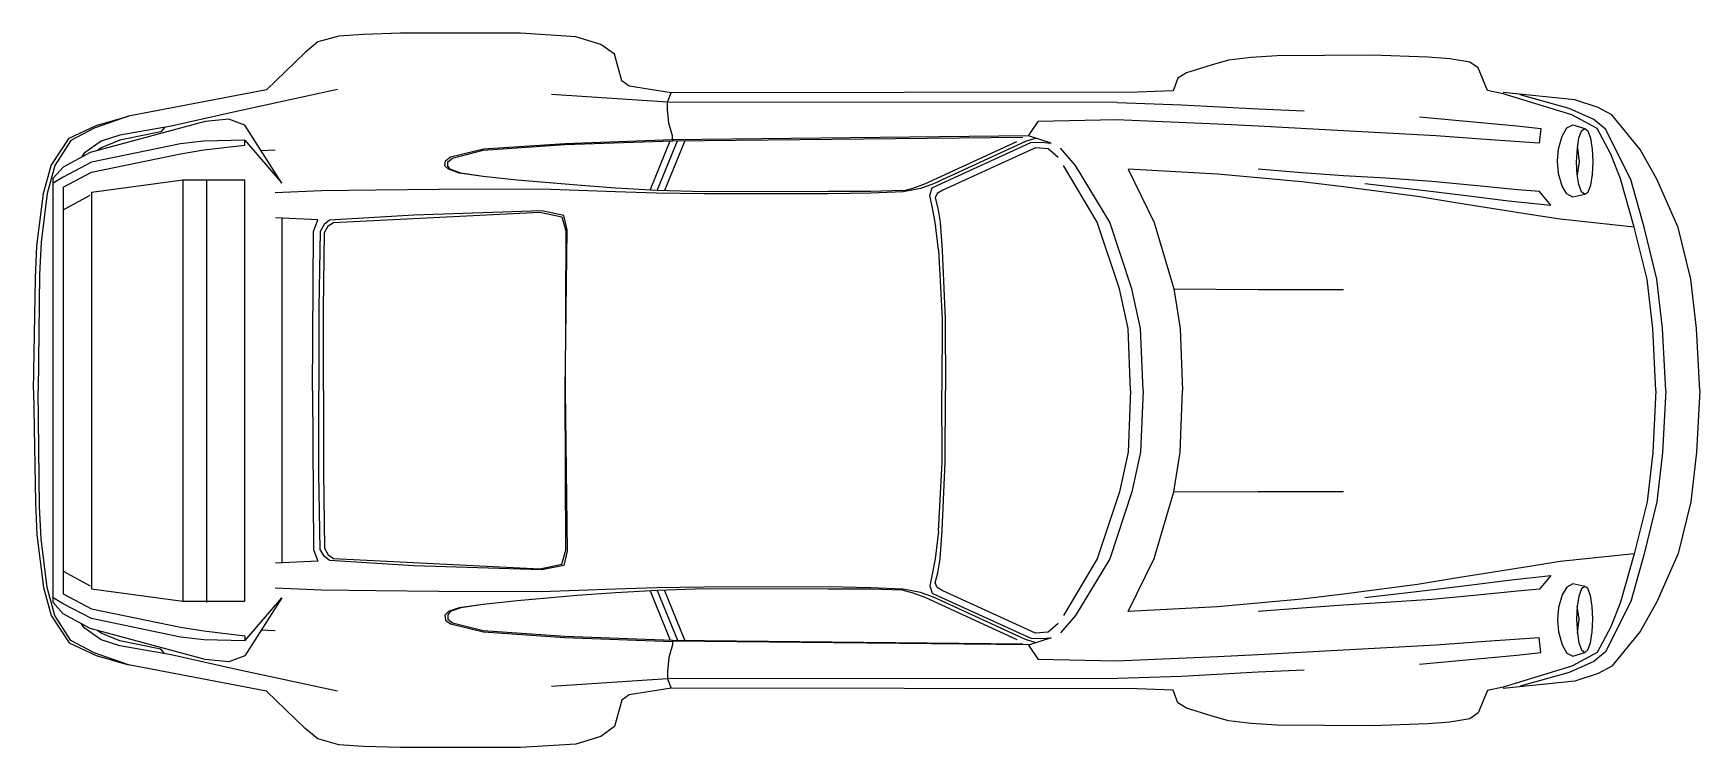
# Model space of a CAD drawing. Extents: x 5035 to 7887, y -4427 to -3204.
import ezdxf

# ---------------------------------------------------------------- set-up
doc = ezdxf.new("R2010")
doc.units = 0
doc.header["$MEASUREMENT"] = 0
doc.layers.add('2D', color=7, linetype='CONTINUOUS')
doc.layers.add('INSERT', color=7, linetype='CONTINUOUS')

# ---------------------------------------------------------------- blocks, each defined once
blk = doc.blocks.new('C-2CAR10')
at = {"layer": '2D', "color": 0, "linetype": 'BYBLOCK'}
for p, q in [((-792.4, 634.2), (-828.4, 624)), ((-750, 636.8), (-792.4, 634.2)), ((-686.6, 638.9), (-750, 636.8)), ((-481.4, 638.9), (-686.6, 638.9)), ((-386.4, 632.7), (-481.4, 638.9)), ((-344, 619.9), (-386.4, 632.7)), ((-849.7, 605.8), (-916.1, 542.1)), ((-828.4, 624), (-849.7, 605.8)), ((-320.3, 602.9), (-344, 619.9)), ((-307.8, 557.6), (-320.3, 602.9)), ((813.3, 600.3), (768.9, 597.6)), ((976.1, 601.7), (813.3, 600.3)), ((1071.4, 597.9), (976.1, 601.7)), ((658.7, 571.3), (643.8, 562.2)), ((700.5, 584.5), (658.7, 571.3)), ((730.6, 593), (700.5, 584.5)), ((768.9, 597.6), (730.6, 593)), ((1109.4, 595), (1071.4, 597.9)), ((1143.3, 589.6), (1109.4, 595)), ((1157.9, 579.5), (1143.3, 589.6)), ((1173.4, 541.2), (1157.9, 579.5)), ((-916.1, 542.1), (-1152, 497.1)), ((-794.4, 542.5), (-967.2, 505.3)), ((-295.2, 548.5), (-307.8, 557.6)), ((-223.3, 537.1), (-295.2, 548.5)), ((643.8, 562.2), (635.6, 540.4)), ((-229.7, 521.1), (-428.5, 534.2)), ((-229.7, 521.1), (-223.3, 537.1)), ((540.3, 520.5), (-229.7, 521.1)), ((-229.7, 508.5), (-229.7, 521.1)), ((574.2, 538.3), (-223.3, 537.1)), ((540.3, 520.2), (650.2, 516.4)), ((635.6, 540.4), (574.2, 538.3)), ((650.2, 516.4), (780.9, 509.4)), ((1200.3, 535.4), (1173.4, 541.2)), ((1323.1, 524.9), (1200.3, 537.4)), ((1317.8, 499.4), (1200.3, 535.4)), ((1313.5, 510.1), (1229.3, 533.5)), ((1363.2, 512), (1323.1, 524.9)), ((-1021, 487.7), (-1217.8, 435.1)), ((-1152, 497.1), (-1211, 476.6)), ((-1207.5, 481.3), (-1152, 497.1)), ((-967.2, 505.3), (-1079.5, 480.1)), ((-980.7, 492.1), (-1021, 487.7)), ((-953.2, 481.6), (-980.7, 492.1)), ((-227.7, 484.8), (-229.7, 508.5)), ((388, 463.5), (404.9, 488)), ((538.2, 490.9), (404.9, 488)), ((711.6, 483.6), (538.2, 490.9)), ((780.9, 509.4), (859.8, 505.9)), ((1057, 495.9), (1223.7, 480.4)), ((1355.6, 491.4), (1313.5, 510.1)), ((1361.1, 476), (1317.8, 499.4)), ((1375.4, 475), (1355.6, 491.4)), ((1386.5, 499.4), (1363.2, 512)), ((1435.1, 440.1), (1386.5, 499.4)), ((-1284.7, 412.6), (-1253.7, 459.4)), ((-1253.7, 459.4), (-1207.5, 481.3)), ((-1211, 476.6), (-1250.8, 455.3)), ((-1166.9, 464.6), (-1198.8, 454.1)), ((-1079.5, 480.1), (-1166.9, 464.6)), ((-1097, 470.2), (-1166.9, 455.9)), ((-1090.9, 477.5), (-1097, 470.2)), ((-889.8, 382.2), (-953.2, 481.6)), ((-405.4, 450.3), (-221.2, 457)), ((-221.2, 463.2), (-227.7, 484.8)), ((388, 463.2), (-221.2, 456.7)), ((-221.2, 457), (-221.2, 463.2)), ((-221.2, 454.7), (378.6, 461.1)), ((-221.2, 456.7), (-221.2, 454.7)), ((399.7, 459.1), (383, 453.8)), ((388, 464.9), (388, 464.9)), ((427.1, 450.9), (388, 463.5)), ((780.9, 479.8), (711.6, 483.6)), ((927.3, 471.9), (780.9, 479.8)), ((1086, 463.5), (927.3, 471.9)), ((1170.2, 457), (1086, 463.5)), ((1262.3, 450.9), (1170.2, 457)), ((1223.7, 480.4), (1264.9, 476)), ((1264.9, 476), (1262.3, 450.9)), ((1295, 441), (1301.2, 462.6)), ((1301.2, 462.6), (1309.4, 477.2)), ((1309.4, 477.2), (1319.9, 482.2)), ((1319.9, 482.2), (1340.1, 476)), ((1327.5, 443), (1330.1, 459.4)), ((1330.1, 459.4), (1334.5, 471.7)), ((1334.5, 471.7), (1340.1, 476)), ((1340.1, 476), (1345.3, 471.7)), ((1345.3, 471.7), (1349.7, 459.4)), ((1349.7, 459.4), (1352.9, 440.7)), ((1384.5, 432.2), (1361.1, 476)), ((1418.7, 388.5), (1375.4, 475)), ((-1250.8, 455.3), (-1278.3, 412.6)), ((-1217.8, 435.1), (-1264.2, 409.7)), ((-1228.3, 433.9), (-1232.4, 427.1)), ((-1198.8, 454.1), (-1228.3, 433.9)), ((-1063.1, 449.7), (-1215.7, 418.2)), ((-1215.7, 401.2), (-1063.1, 432.8)), ((-1198.8, 442.7), (-1205.5, 438.4)), ((-1166.9, 455.9), (-1198.8, 442.7)), ((-1023.1, 454.1), (-1063.1, 449.7)), ((-1063.1, 432.8), (-1023.1, 439.2)), ((-953.2, 456.2), (-1023.1, 454.1)), ((-1023.1, 439.2), (-953.2, 447.7)), ((-953.2, 456.2), (-889.8, 382.5)), ((-953.2, 447.7), (-953.2, 456.2)), ((-901.2, 438.9), (-926, 437.7)), ((-601, 427.2), (-544.8, 441)), ((-598, 425.2), (-545.1, 438.6)), ((-545.1, 438.6), (-405.4, 448.3)), ((-544.8, 441), (-405.4, 450.3)), ((-405.4, 448.3), (-221.2, 455)), ((-259.2, 370.5), (-225, 455)), ((-247.5, 369.9), (-212.5, 455)), ((-200.2, 455), (-234.7, 369.6)), ((210.8, 381.3), (368.4, 453.5)), ((383, 453.8), (225.4, 381.3)), ((232.7, 379), (392.1, 451.8)), ((400, 442.7), (241.5, 370.5)), ((392.1, 451.8), (410.5, 452.4)), ((421.6, 441.3), (400, 442.7)), ((410.5, 452.4), (427.1, 450.9)), ((438.8, 426.3), (421.6, 441.3)), ((468.4, 412.6), (442.9, 442.1)), ((1293.3, 419.9), (1295, 441)), ((1326, 419), (1327.5, 443)), ((1327.5, 443), (1330.7, 419)), ((1352.9, 440.7), (1353.8, 419)), ((1401.5, 389.8), (1384.5, 432.2)), ((1463.7, 389.5), (1435.1, 440.1)), ((-1297.9, 364.7), (-1284.7, 412.6)), ((-1278.3, 412.6), (-1291.4, 364.7)), ((-1264.2, 409.7), (-1281.2, 390.7)), ((-1215.7, 418.2), (-1264.2, 392.7)), ((-1264.2, 375.8), (-1215.7, 401.2)), ((-610.6, 412), (-609.7, 420.8)), ((-604.8, 406.2), (-610.6, 412)), ((-609.7, 420.8), (-601, 427.2)), ((-605.9, 411.7), (-605.6, 418.7)), ((-601.5, 406.2), (-605.9, 411.7)), ((-605.6, 418.7), (-598, 425.2)), ((-586.3, 399.7), (-604.8, 406.2)), ((-583.4, 399.7), (-601.5, 406.2)), ((-545.4, 393.6), (-586.3, 399.7)), ((-545.4, 393.6), (-583.4, 399.7)), ((505.8, 315.6), (447.9, 412.6)), ((527.1, 315.6), (468.4, 412.6)), ((558.7, 406.2), (603.1, 315.3)), ((711.6, 398), (558.7, 406.2)), ((855.7, 400), (781.4, 406.2)), ((927.3, 395.1), (855.7, 400)), ((1295, 398.9), (1293.3, 419.9)), ((1327.2, 396.8), (1326, 419)), ((1330.7, 419), (1327.2, 396.8)), ((1353.8, 419), (1352.9, 397.1)), ((-1264.2, 392.7), (-1281.2, 382.2)), ((-1281.2, -335.4), (-1281.2, 390.7)), ((-1264.2, 375.8), (-1264.2, -320.5)), ((-1215.7, 367), (-1059, 388.3)), ((-1059, 388.3), (-953.2, 388.3)), ((-1059, 388.3), (-1059, -333.1)), ((-1018.7, 388.3), (-1018.7, -335.2)), ((-953.2, -333.1), (-953.2, 388.3)), ((-621.1, 371.7), (-729, 370.5)), ((-445.4, 372), (-621.1, 371.7)), ((-487.2, 387.8), (-545.4, 393.6)), ((-384.1, 378.7), (-487.2, 387.8)), ((-318.6, 367.8), (-445.4, 372)), ((-318.6, 374), (-384.1, 378.7)), ((-247.5, 369.9), (-318.6, 374)), ((172.8, 369.3), (188.6, 373.4)), ((203.2, 373.4), (173.5, 367.7)), ((188.6, 373.4), (210.8, 381.3)), ((214.9, 377.5), (203.2, 373.4)), ((225.4, 381.3), (214.9, 377.5)), ((219.3, 361.7), (223.4, 374.3)), ((223.4, 374.3), (232.7, 379)), ((855.7, 384.5), (711.6, 398)), ((927.3, 376.4), (855.7, 384.5)), ((999.5, 390.7), (927.3, 395.1)), ((1053.9, 359.4), (927.3, 376.4)), ((963.6, 381.9), (1066.7, 369.9)), ((1078.1, 385.1), (999.5, 390.7)), ((1156.8, 377.8), (1078.1, 385.1)), ((1225.2, 371.1), (1156.8, 377.8)), ((1262.9, 367.9), (1225.2, 371.1)), ((1301.2, 377.5), (1295, 398.9)), ((1309.4, 364.1), (1301.2, 377.5)), ((1330.1, 379.9), (1327.2, 397.1)), ((1334.5, 367.3), (1330.1, 379.9)), ((1349.7, 378.7), (1345.3, 366.7)), ((1352.9, 397.1), (1349.7, 378.7)), ((1424.5, 307.1), (1401.5, 389.8)), ((1441.5, 307.1), (1418.7, 388.5)), ((1499.7, 306.8), (1463.7, 389.5)), ((-1309, 274.9), (-1297.9, 364.7)), ((-1291.4, 364.7), (-1301.9, 281.4)), ((-1264.2, 336.6), (-1217.8, 362)), ((-1215.7, 367), (-1215.7, -311.8)), ((-822, 369.3), (-901.2, 365.8)), ((-729, 370.5), (-822, 369.3)), ((-248.4, 365.4), (-318.6, 367.8)), ((-167.7, 364.1), (-248.4, 365.4)), ((-167.1, 367.3), (-247.5, 369.9)), ((45.4, 364), (-167.7, 364.1)), ((45.4, 367.9), (-167.1, 367.3)), ((118.2, 367.9), (45.4, 367.9)), ((118.2, 365.2), (45.4, 364)), ((172.8, 369.6), (118.2, 367.9)), ((173.5, 367.7), (118.2, 365.2)), ((223.1, 342.2), (219.3, 361.7)), ((231.9, 364.7), (228.1, 357.1)), ((228.1, 357.1), (233, 339.5)), ((241.5, 370.5), (231.9, 364.7)), ((1115.3, 349.2), (1053.9, 359.4)), ((1066.7, 369.9), (1136.9, 361.4)), ((1245.6, 329), (1115.3, 349.2)), ((1136.9, 361.4), (1209.4, 352.4)), ((1209.4, 352.4), (1281.9, 344.5)), ((1281.9, 344.5), (1262.9, 367.9)), ((1319.9, 358.5), (1309.4, 364.1)), ((1340.1, 363.2), (1319.9, 358.5)), ((1340.1, 363.2), (1334.5, 367.3)), ((1345.3, 366.7), (1340.1, 363.2)), ((-828.4, 319.6), (-900.9, 323.2)), ((-889.8, 323.2), (-889.8, -266.1)), ((-835.7, 299.8), (-828.4, 319.6)), ((-808.5, 318.8), (-817.6, 311.5)), ((-810.3, 309.1), (-801.2, 315)), ((-664.1, 327.5), (-808.5, 318.8)), ((-801.2, 315), (-448.4, 332.8)), ((-445.1, 334.8), (-664.1, 327.5)), ((-448.4, 332.8), (-410.4, 324.9)), ((-407.4, 327), (-445.1, 334.8)), ((-410.4, 324.9), (-403.9, 300.6)), ((-401.3, 302.7), (-407.4, 327)), ((228.4, 315.6), (223.1, 342.2)), ((233.9, 268.5), (228.4, 315.6)), ((233, 339.5), (236.8, 315.6)), ((236.8, 315.6), (240.3, 267)), ((505.8, 315.6), (505.8, 315.6)), ((543.8, 201.3), (505.8, 315.6)), ((565.1, 201.3), (527.1, 315.6)), ((603.1, 315.3), (637, 201.3)), ((1298, 320.5), (1245.6, 329)), ((1424.5, 307.1), (1298, 320.5)), ((-837.2, 27.6), (-835.7, 299.8)), ((-824.3, 299.8), (-826.6, 169.4)), ((-817.6, 311.5), (-824.3, 299.8)), ((-818.4, 167.3), (-817, 297.7)), ((-817, 297.7), (-810.3, 309.1)), ((-404.8, 27.3), (-401.3, 302.7)), ((-403.9, 300.6), (-404.8, 27.9)), ((1446.8, 218.2), (1424.5, 307.1)), ((1463.7, 218.2), (1441.5, 307.1)), ((1521.9, 218.2), (1499.7, 306.8)), ((-1311.3, 219.7), (-1309, 274.9)), ((-1301.9, 281.4), (-1304.3, 226.1)), ((233.9, 268.5), (240.1, 150.1)), ((240.3, 267), (245.3, 150.1)), ((-1315.1, 27.9), (-1311.3, 219.7)), ((-1304.3, 226.1), (-1306.6, 27.6)), ((558.7, 133.4), (543.8, 201.3)), ((579.7, 133.4), (565.1, 201.3)), ((637, 201.3), (781.4, 200.4)), ((637, 201.3), (647.8, 133.4)), ((781.4, 200.4), (927.3, 200.4)), ((1456.4, 133.7), (1446.8, 218.2)), ((1473.4, 133.7), (1463.7, 218.2)), ((1531.5, 133.4), (1521.9, 218.2)), ((-826.6, 169.4), (-826.6, 27.6)), ((-818.4, 27.6), (-818.4, 167.3)), ((240.1, 150.1), (239.5, 27.6)), ((245.3, 150.1), (245.9, 27.6)), ((562.8, 27.6), (558.7, 133.4)), ((584.1, 27.6), (579.7, 133.4)), ((647.8, 133.4), (651.9, 27.6)), ((1461.7, 27.6), (1456.4, 133.7)), ((1478.6, 27.6), (1473.4, 133.7)), ((1536.8, 27.6), (1531.5, 133.4)), ((-1315.1, 27.3), (-1311.3, -164.4)), ((-1304.3, -170.9), (-1306.6, 27.6)), ((-837.2, 27.6), (-835.7, -244.5)), ((-826.6, -114.2), (-826.6, 27.6)), ((-818.4, 27.6), (-818.4, -112.1)), ((-404.8, 27.9), (-401.3, -247.5)), ((-403.9, -245.4), (-404.8, 27.3)), ((240.1, -94.9), (239.5, 27.6)), ((245.3, -94.9), (245.9, 27.6)), ((562.8, 27.6), (558.7, -78.2)), ((584.1, 27.6), (579.7, -78.2)), ((647.8, -78.2), (651.9, 27.6)), ((1461.7, 27.6), (1456.4, -78.5)), ((1478.6, 27.6), (1473.4, -78.5)), ((1536.8, 27.6), (1531.5, -78.2)), ((558.7, -78.2), (543.8, -146)), ((579.7, -78.2), (565.1, -146)), ((637, -146), (647.8, -78.2)), ((1456.4, -78.5), (1446.8, -163)), ((1473.4, -78.5), (1463.7, -163)), ((1531.5, -78.2), (1521.9, -163)), ((-818.4, -112.1), (-817, -242.5)), ((233.9, -213.3), (240.1, -94.9)), ((240.3, -211.8), (245.3, -94.9)), ((-824.3, -244.5), (-826.6, -114.2)), ((-1311.3, -164.4), (-1309, -219.7)), ((-1301.9, -226.1), (-1304.3, -170.9)), ((543.8, -146), (505.8, -260.3)), ((565.1, -146), (527.1, -260.3)), ((603.1, -260), (637, -146)), ((637, -146), (781.4, -145.1)), ((781.4, -145.1), (927.3, -145.1)), ((1446.8, -163), (1424.5, -251.8)), ((1463.7, -163), (1441.5, -251.8)), ((1521.9, -163), (1499.7, -251.6)), ((-1309, -219.7), (-1297.9, -309.4)), ((-1291.4, -309.4), (-1301.9, -226.1)), ((233.9, -213.3), (228.4, -260.3)), ((236.8, -260.3), (240.3, -211.8)), ((-835.7, -244.5), (-828.4, -264.4)), ((-817.6, -256.2), (-824.3, -244.5)), ((-808.5, -263.5), (-817.6, -256.2)), ((-817, -242.5), (-810.3, -253.9)), ((-810.3, -253.9), (-801.2, -259.7)), ((-410.4, -269.7), (-403.9, -245.4)), ((-401.3, -247.5), (-407.4, -271.7)), ((1424.5, -251.8), (1298, -265.3)), ((1424.5, -251.8), (1401.5, -334.6)), ((1441.5, -251.8), (1418.7, -333.3)), ((1499.7, -251.6), (1463.7, -334.3)), ((-1264.2, -281.4), (-1217.8, -306.8)), ((-828.4, -264.4), (-900.9, -267.9)), ((-664.1, -272.3), (-808.5, -263.5)), ((-801.2, -259.7), (-448.4, -277.6)), ((-445.1, -279.6), (-664.1, -272.3)), ((-448.4, -277.6), (-410.4, -269.7)), ((-407.4, -271.7), (-445.1, -279.6)), ((228.4, -260.3), (223.1, -286.9)), ((228.1, -301.8), (233, -284.3)), ((233, -284.3), (236.8, -260.3)), ((505.8, -260.3), (447.9, -357.4)), ((527.1, -260.3), (468.4, -357.4)), ((505.8, -260.3), (505.8, -260.3)), ((558.7, -350.9), (603.1, -260)), ((1245.6, -273.8), (1115.3, -293.9)), ((1298, -265.3), (1245.6, -273.8)), ((-1297.9, -309.4), (-1284.7, -357.4)), ((-1278.3, -357.4), (-1291.4, -309.4)), ((-1215.7, -311.8), (-1059, -333.1)), ((-822, -314.1), (-901.2, -310.6)), ((-318.6, -312.6), (-445.4, -316.7)), ((-248.4, -310.2), (-318.6, -312.6)), ((-167.7, -308.8), (-248.4, -310.2)), ((-167.1, -312.1), (-247.5, -314.7)), ((45.4, -308.7), (-167.7, -308.8)), ((45.4, -312.6), (-167.1, -312.1)), ((118.2, -310), (45.4, -308.7)), ((118.2, -312.6), (45.4, -312.6)), ((173.5, -312.5), (118.2, -310)), ((172.8, -314.4), (118.2, -312.6)), ((203.2, -318.2), (173.5, -312.5)), ((223.1, -286.9), (219.3, -306.5)), ((219.3, -306.5), (223.4, -319.1)), ((231.9, -309.4), (228.1, -301.8)), ((241.5, -315.3), (231.9, -309.4)), ((1053.9, -304.2), (927.3, -321.1)), ((1115.3, -293.9), (1053.9, -304.2)), ((1066.7, -314.7), (1136.9, -306.2)), ((1136.9, -306.2), (1209.4, -297.2)), ((1209.4, -297.2), (1281.9, -289.3)), ((1262.9, -312.6), (1225.2, -315.9)), ((1281.9, -289.3), (1262.9, -312.6)), ((1309.4, -308.8), (1301.2, -322.3)), ((1319.9, -303.3), (1309.4, -308.8)), ((1340.1, -308), (1319.9, -303.3)), ((1334.5, -312.1), (1330.1, -324.6)), ((1340.1, -308), (1334.5, -312.1)), ((1345.3, -311.5), (1340.1, -308)), ((1349.7, -323.5), (1345.3, -311.5)), ((-1264.2, -337.5), (-1281.2, -327)), ((-1264.2, -354.4), (-1281.2, -335.4)), ((-1264.2, -320.5), (-1215.7, -346)), ((-1215.7, -362.9), (-1264.2, -337.5)), ((-1059, -333.1), (-953.2, -333.1)), ((-889.8, -327), (-953.2, -426.4)), ((-953.2, -400.9), (-889.8, -327.3)), ((-729, -315.3), (-822, -314.1)), ((-621.1, -316.4), (-729, -315.3)), ((-445.4, -316.7), (-621.1, -316.4)), ((-545.4, -338.4), (-586.3, -344.5)), ((-545.4, -338.4), (-583.4, -344.5)), ((-487.2, -332.5), (-545.4, -338.4)), ((-384.1, -323.5), (-487.2, -332.5)), ((-318.6, -318.8), (-384.1, -323.5)), ((-247.5, -314.7), (-318.6, -318.8)), ((-259.2, -315.3), (-225, -399.8)), ((-247.5, -314.7), (-212.5, -399.8)), ((-200.2, -399.8), (-234.7, -314.4)), ((172.8, -314.1), (188.6, -318.2)), ((188.6, -318.2), (210.8, -326.1)), ((214.9, -322.3), (203.2, -318.2)), ((210.8, -326.1), (368.4, -398.3)), ((225.4, -326.1), (214.9, -322.3)), ((223.4, -319.1), (232.7, -323.8)), ((383, -398.6), (225.4, -326.1)), ((232.7, -323.8), (392.1, -396.5)), ((400, -387.5), (241.5, -315.3)), ((855.7, -329.3), (711.6, -342.8)), ((927.3, -321.1), (855.7, -329.3)), ((927.3, -339.8), (855.7, -344.8)), ((999.5, -335.4), (927.3, -339.8)), ((963.6, -326.7), (1066.7, -314.7)), ((1078.1, -329.9), (999.5, -335.4)), ((1156.8, -322.6), (1078.1, -329.9)), ((1225.2, -315.9), (1156.8, -322.6)), ((1301.2, -322.3), (1295, -343.6)), ((1327.2, -341.6), (1326, -363.8)), ((1330.1, -324.6), (1327.2, -341.9)), ((1330.7, -363.8), (1327.2, -341.6)), ((1352.9, -341.9), (1349.7, -323.5)), ((1353.8, -363.8), (1352.9, -341.9)), ((1418.7, -333.3), (1375.4, -419.8)), ((1401.5, -334.6), (1384.5, -377)), ((1463.7, -334.3), (1435.1, -384.8)), ((-1284.7, -357.4), (-1253.7, -404.1)), ((-1250.8, -400.1), (-1278.3, -357.4)), ((-1217.8, -379.9), (-1264.2, -354.4)), ((-1215.7, -346), (-1063.1, -377.5)), ((-1063.1, -394.5), (-1215.7, -362.9)), ((-604.8, -350.9), (-610.6, -356.8)), ((-610.6, -356.8), (-609.7, -365.6)), ((-609.7, -365.6), (-601, -372)), ((-601.5, -350.9), (-605.9, -356.5)), ((-605.9, -356.5), (-605.6, -363.5)), ((-605.6, -363.5), (-598, -369.9)), ((-586.3, -344.5), (-604.8, -350.9)), ((-583.4, -344.5), (-601.5, -350.9)), ((-598, -369.9), (-545.1, -383.4)), ((468.4, -357.4), (442.9, -386.9)), ((711.6, -342.8), (558.7, -350.9)), ((855.7, -344.8), (781.4, -350.9)), ((1295, -343.6), (1293.3, -364.7)), ((1293.3, -364.7), (1295, -385.7)), ((1326, -363.8), (1327.5, -387.8)), ((1327.5, -387.8), (1330.7, -363.8)), ((1352.9, -385.4), (1353.8, -363.8)), ((-1228.3, -378.7), (-1232.4, -371.9)), ((-1198.8, -398.9), (-1228.3, -378.7)), ((-1021, -432.5), (-1217.8, -379.9)), ((-1198.8, -387.5), (-1205.5, -383.2)), ((-1166.9, -400.6), (-1198.8, -387.5)), ((-1166.9, -409.4), (-1198.8, -398.9)), ((-1063.1, -377.5), (-1023.1, -384)), ((-1023.1, -398.9), (-1063.1, -394.5)), ((-1023.1, -384), (-953.2, -392.5)), ((-953.2, -400.9), (-1023.1, -398.9)), ((-953.2, -392.5), (-953.2, -400.9)), ((-901.2, -383.7), (-926, -382.5)), ((-601, -372), (-544.8, -385.7)), ((-545.1, -383.4), (-405.4, -393.1)), ((-544.8, -385.7), (-405.4, -395.1)), ((-405.4, -393.1), (-221.2, -399.8)), ((-405.4, -395.1), (-221.2, -401.8)), ((399.7, -403.9), (383, -398.6)), ((427.1, -395.7), (388, -408.2)), ((392.1, -396.5), (410.5, -397.1)), ((421.6, -386), (400, -387.5)), ((410.5, -397.1), (427.1, -395.7)), ((438.8, -371.1), (421.6, -386)), ((1262.3, -395.7), (1170.2, -401.8)), ((1264.9, -420.8), (1262.3, -395.7)), ((1295, -385.7), (1301.2, -407.4)), ((1327.5, -387.8), (1330.1, -404.1)), ((1349.7, -404.1), (1352.9, -385.4)), ((1384.5, -377), (1361.1, -420.8)), ((1435.1, -384.8), (1386.5, -444.2)), ((-1253.7, -404.1), (-1207.5, -426.1)), ((-1211, -421.4), (-1250.8, -400.1)), ((-1152, -441.9), (-1211, -421.4)), ((-1207.5, -426.1), (-1152, -441.9)), ((-1097, -415), (-1166.9, -400.6)), ((-1079.5, -424.9), (-1166.9, -409.4)), ((-1090.9, -422.3), (-1097, -415)), ((-967.2, -450), (-1079.5, -424.9)), ((-953.2, -426.4), (-980.7, -436.9)), ((-221.2, -407.9), (-227.7, -429.6)), ((-221.2, -399.5), (378.6, -405.9)), ((-221.2, -401.5), (-221.2, -399.5)), ((388, -407.9), (-221.2, -401.5)), ((-221.2, -401.8), (-221.2, -407.9)), ((388, -408.2), (404.9, -432.8)), ((388, -409.7), (388, -409.7)), ((780.9, -424.6), (711.6, -428.4)), ((927.3, -416.7), (780.9, -424.6)), ((1086, -408.2), (927.3, -416.7)), ((1057, -440.7), (1223.7, -425.2)), ((1170.2, -401.8), (1086, -408.2)), ((1223.7, -425.2), (1264.9, -420.8)), ((1301.2, -407.4), (1309.4, -422)), ((1309.4, -422), (1319.9, -426.9)), ((1361.1, -420.8), (1317.8, -444.2)), ((1319.9, -426.9), (1340.1, -420.8)), ((1330.1, -404.1), (1334.5, -416.4)), ((1334.5, -416.4), (1340.1, -420.8)), ((1340.1, -420.8), (1345.3, -416.4)), ((1345.3, -416.4), (1349.7, -404.1)), ((1375.4, -419.8), (1355.6, -436.2)), ((-916.1, -486.9), (-1152, -441.9)), ((-980.7, -436.9), (-1021, -432.5)), ((-794.4, -487.2), (-967.2, -450)), ((-227.7, -429.6), (-229.7, -453.3)), ((-229.7, -453.3), (-229.7, -465.8)), ((538.2, -435.7), (404.9, -432.8)), ((711.6, -428.4), (538.2, -435.7)), ((650.2, -461.1), (780.9, -454.1)), ((780.9, -454.1), (859.8, -450.6)), ((1317.8, -444.2), (1200.3, -480.1)), ((1313.5, -454.9), (1229.3, -478.3)), ((1355.6, -436.2), (1313.5, -454.9)), ((1386.5, -444.2), (1363.2, -456.8)), ((-229.7, -465.8), (-428.5, -479)), ((-223.3, -481.9), (-295.2, -493.3)), ((540.3, -465.2), (-229.7, -465.8)), ((-229.7, -465.8), (-223.3, -481.9)), ((574.2, -483.1), (-223.3, -481.9)), ((540.3, -464.9), (650.2, -461.1)), ((635.6, -485.1), (574.2, -483.1)), ((1200.3, -480.1), (1173.4, -486)), ((1323.1, -469.6), (1200.3, -482.2)), ((1363.2, -456.8), (1323.1, -469.6)), ((-849.7, -550.6), (-916.1, -486.9)), ((-307.8, -502.4), (-320.3, -547.7)), ((-295.2, -493.3), (-307.8, -502.4)), ((643.8, -507), (635.6, -485.1)), ((658.7, -516.1), (643.8, -507)), ((1173.4, -486), (1157.9, -524.3)), ((700.5, -529.3), (658.7, -516.1)), ((730.6, -537.7), (700.5, -529.3)), ((768.9, -542.4), (730.6, -537.7)), ((1109.4, -539.8), (1071.4, -542.7)), ((1143.3, -534.4), (1109.4, -539.8)), ((1157.9, -524.3), (1143.3, -534.4)), ((-828.4, -568.7), (-849.7, -550.6)), ((-792.4, -579), (-828.4, -568.7)), ((-344, -564.6), (-386.4, -577.5)), ((-320.3, -547.7), (-344, -564.6)), ((813.3, -545), (768.9, -542.4)), ((976.1, -546.5), (813.3, -545)), ((1071.4, -542.7), (976.1, -546.5)), ((-750, -581.6), (-792.4, -579)), ((-686.6, -583.6), (-750, -581.6)), ((-481.4, -583.6), (-686.6, -583.6)), ((-386.4, -577.5), (-481.4, -583.6))]:
    blk.add_line(p, q, dxfattribs=at)

msp = doc.modelspace()

# ---------------------------------------------------------------- block references
at = {"layer": 'INSERT'}
msp.add_blockref('C-2CAR10', (6350.4, -3843), dxfattribs=at)

doc.saveas('drawing.dxf')
